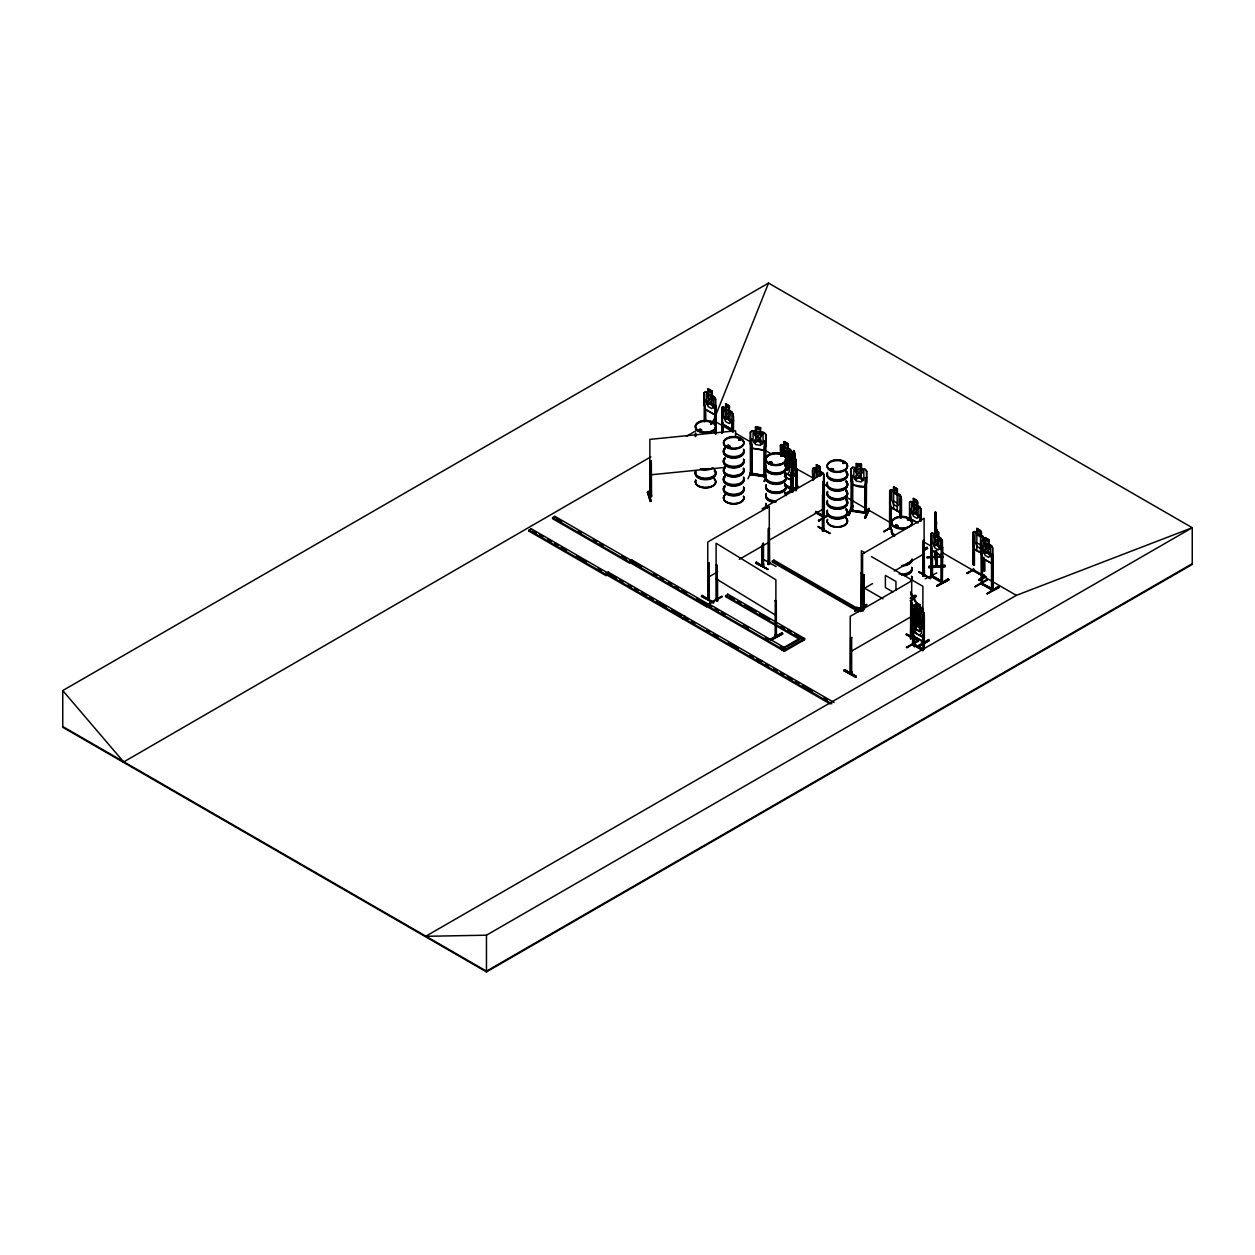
<?xml version="1.0" encoding="UTF-8"?>
<svg xmlns="http://www.w3.org/2000/svg" width="1255" height="1255" viewBox="0 0 1255 1255"><rect width="100%" height="100%" fill="white"/><g stroke="black" fill="none" stroke-linecap="round" stroke-linejoin="round"><path stroke-width="1.5" d="M934.928 557.361L936.685 566.523M934.787 557.471L935.602 556.122M937.156 565.566L937.344 566.554L937.25 553.408M935.602 515.068L935.822 516.746M935.602 523.021L934.928 521.845L935.65 522.66M927.069 557.565L943.289 556.483M795.811 477.418L796.25 473.982C796.705 483.536 790.948 467.629 792.313 465.119M862.436 608.455L861.259 607.828M890.093 528.339L889.999 527.069L890.893 528.026M891.16 529.03L890.595 527.931M922.896 642.121L921.719 641.462L921.719 642.748M972.986 569.127L972.986 570.57L974.162 571.088L974.162 570.162L980.171 573.598M974.429 570.79L973.566 570.225M790.979 488.132L790.54 489.356L791.089 477.92M824.331 517.154L824.331 481.779L822.904 481.402L822.809 531.336L823.97 529.422M912.62 643.439L914.22 643.784L912.683 643.501M922.88 639.391L922.88 650.749L922.943 649.415M941.203 581.081L942.223 581.724M982.681 582.963L981.253 582.587L982.414 583.261M991.497 588.642C994.556 590.085 990.634 589.709 992.297 590.399M991.905 554.051L992.94 554.663L993.066 590.242L991.874 588.187L992.14 589.568M935.116 557.016L934.928 556.075M936.45 564.499L936.371 565.785L937.265 565.738M937.312 566.397L936.026 560.091M716.103 599.121L717.248 599.764M716.401 600.078L717.546 600.769L716.009 600.439L716.605 598.855L717.656 600.831L716.119 600.376L716.119 543.274L775.888 579.779L775.888 636.865L775.166 634.669M776.312 635.312L776.014 636.944L774.868 636.254L775.276 634.732M792.878 463.22L794.854 470.986L795.199 459.471M700.651 429.79L699.223 429.665M699.317 429.994L700.714 430.371M701.263 429.822L700.651 430.763M711.114 423.751L711.914 423.562M711.287 423.296L711.648 423.437M711.663 423.814L710.722 423.547L711.663 423.468M728.308 446.984L727.367 445.823L728.873 445.698M727.618 445.572C725.17 446.513 729.751 448.302 729.422 445.964M738.991 439.925L740.042 439.14M739.572 439.595L740.262 440.019M740.544 439.972L740.183 439.344M769.676 462.232L770.131 463.315M771.292 461.981L771.558 462.97L770.052 463.22M781.128 456.381L781.677 455.565M781.551 455.753L782.289 456.067M781.175 456.098L782.226 455.753M781.206 456.224L783.795 456.224M782.853 456.381L782.555 455.769M832.426 470.092L832.881 469.009L831.39 468.899M832.896 469.762L832.787 468.868L832.63 470.013M842.874 463.472L843.815 462.53L842.889 462.389M843.313 462.405L844.097 463.283M895.254 526.096L896.07 525.186M895.866 525.767L896.101 525.265M897.294 526.41L896.101 525.72M897.466 525.814L896.07 526.425M897.419 526.269C896.29 524.041 899.098 527.022 896.603 526.802M907.428 519.005C907.475 519.397 907.506 520.48 907.741 519.068M701.404 596.329L702.047 595.247L713.656 602.604L701.404 596.329L713.028 602.902M713.483 602.604L701.89 595.984L713.577 602.463M767.778 569.441L756.263 562.146L767.935 569.441L755.698 563.119L767.856 569.315M856.773 607.734L861.777 610.495M856.067 676.225L844.427 669.652L856.098 676.21L855.455 677.323L843.862 670.625L856.02 676.806M855.941 676.947L844.411 669.699M934.787 514.974C936.701 523.664 935.399 503.255 935.069 516.495M727.398 414.448C726.912 411.42 734.536 410.746 728.355 416.252L730.677 422.841L727.586 416.738C726.237 422.841 721.531 417.821 726.786 415.311L724.417 408.957L727.414 414.495M914.989 509.263C915.523 505.828 921.86 506.33 916.134 511.005L918.644 517.64L915.381 511.507C913.813 517.468 909.483 512.683 914.581 510.079L912.212 503.726L915.319 509.514M936.371 540.842C936.905 537.407 943.242 537.924 937.516 542.599L940.026 549.219L936.763 543.086C935.195 549.047 930.865 544.262 935.948 541.658L933.595 535.305L936.701 541.109M918.048 613.57C918.801 609.867 924.778 610.918 919.193 615.311L921.013 619.923M785.803 452.898L786.054 452.255M714.205 414.307L715.46 410.809L715.46 399.168L714.252 396.862L705.498 391.952M704.353 392.768L705.624 391.874L704.228 392.642L704.228 404.361L705.404 409.381L714.283 414.511L715.711 410.84M791.607 463.566L790.43 467.252L784.516 463.832L790.352 467.064M824.064 486.705C820.409 494.611 825.241 490.203 824.064 474.97L822.731 472.664L813.852 467.817M901.059 508.683L899.788 512.495L890.877 507.318C888.979 494.69 888.854 509.154 893.607 508.902L893.607 486.767L897.403 488.948L897.403 493.309M890.203 528.418L889.952 490.642L891.097 489.827L899.851 494.737L901.184 497.043L901.184 508.777L899.757 512.448M940.858 555.589L942.128 552.09L942.128 540.434L940.858 538.254M942.254 552.027L940.952 555.792L932.073 550.663L931.022 545.564L932.073 550.663M923.79 624.817L922.629 628.504L916.73 624.959M981.19 553.11L982.351 558.13L991.246 563.26L992.548 559.495M991.246 563.26L992.674 559.589L992.674 547.855L991.324 545.533L992.548 547.917L992.658 590.477L981.253 583.889L981.19 541.391L982.524 540.45L985.222 542.16L985.097 537.564L985.097 541.94M790.211 475.645L791.481 472.147M790.305 475.849L784.344 472.335L790.305 475.849L791.607 472.068M790.085 479.661L791.481 476.084M923.664 633.399L922.394 636.897L913.718 631.861L912.573 626.982M923.79 633.32L922.488 637.101L913.499 632.018L912.322 627.014M922.268 640.897C924.464 635.72 924.731 628.19 922.331 623.453M923.915 621.68L922.566 619.374L913.546 614.417L912.322 615.295L912.322 631.061L913.373 636.034L922.362 641.101L923.806 637.43M917.985 613.522L915.256 608.016L917.044 612.911M710.236 422.543L713.624 420.582L768.531 283.081L1192.25 527.712L1192.25 564.436L486.469 971.919L62.75 727.288L62.75 690.564L768.531 283.081M765.895 446.074L764.075 450.247L751.933 448.364L750.38 443.674L751.98 448.27M866.483 482.579L864.711 486.626L852.694 484.916L851.141 480.226L852.82 484.791C869.182 491.144 866.562 483.991 866.609 470.986L866.264 513.562L864.899 513.248L865.197 477.433M758.083 436.85C757.722 433.304 767.652 431.281 759.212 438.34C766.193 445.917 760.201 445.792 758.177 439.109C756.185 445.321 749.863 443.235 757.079 437.979C750.161 430.669 756.232 430.81 758.083 437.148M721.468 596.533L709.687 603.075L722.096 596.941M722.017 596.203L710.314 603.451M925.186 578.837L936.81 572.908M917.829 640.772L906.298 647.47L918.472 641.18M918.409 640.427L906.941 647.847M987.026 579.606L974.978 586.603M975.48 586.791L986.995 580.187M883.959 531.649L890.532 527.759M883.991 531.1L891.317 527.743M854.686 610.903L866.625 604.424M855.251 610.573L866.781 604.596C866.75 606.212 859.314 608.204 861.62 606.604M750.506 432.144L752.027 430.653L755.557 431.187L755.557 426.825L760.718 427.626L760.499 432.206L763.087 434.073L763.087 442.231L760.499 445.321L755.683 444.568L753.094 440.678L753.094 432.52L755.683 431.469L755.557 426.825M750.443 438.717L751.855 438.936M760.671 432.097L764.075 432.504L765.895 434.34L765.754 477.01L764.154 476.743L764.295 441.195L765.864 441.101L764.295 441.195M765.848 434.434L764.028 432.614L751.98 430.747M750.349 474.17L750.474 472.853L764.138 475.77L764.656 475.033M747.98 478.72L752.09 469.684M750.27 472.915L750.647 474.17M764.138 476.696C762.867 474.39 766.899 474.594 766.036 476.649L750.443 474.233M765.723 475.645L752.027 473.559M766.052 478.343L764.719 481.481L763.84 481.355L765.989 476.069M851.267 480.336L851.314 468.586L852.788 467.205L864.821 469.072L866.609 470.986M856.271 463.472L856.443 468.021L853.855 469.072L853.855 477.229L856.443 481.136L861.259 481.873L863.848 478.783L863.848 470.625L861.259 468.758L861.307 464.303L856.443 463.644L861.479 464.177L861.479 468.554M851.204 475.269L852.616 475.488M864.821 469.072L866.436 471.017M847.972 515.334C858.42 496.556 847.235 511.271 848.851 515.476L853.071 505.639L848.741 515.272M852.976 505.639L848.851 515.476M866.625 477.653L865.056 477.747M851.094 509.42C855.439 509.326 847.502 510.848 852.631 511.35L852.616 481.104M852.788 509.734L852.27 511.397L852.474 475.802M866.781 511.899C866.311 515.852 867.331 509.295 864.899 512.322L852.631 510.424L866.64 512.228M868.993 510.456L865.479 518.048L864.601 517.907L868.162 509.593M864.601 517.907L868.931 508.15M869.04 508.746L864.711 517.735M868.931 510.361L865.464 517.97M648.16 491.913L651.078 501.122M648.192 491.364L651.188 501.294L650.294 501.388L647.407 492.086L650.294 501.357M984.908 576.688L972.986 570.429L984.469 576.971L983.183 575.308M930.818 576.406C932.136 573.409 931.806 575.935 931.963 577.096L931.351 540.67L931.351 576.186L942.803 582.728L941.485 580.736M942.066 581.598L942.223 583.01L942.646 547.18L941.219 546.819L941.062 582.32L941.093 580.971L942.803 581.426M912.51 644.631L922.754 650.545M916.354 607.263L913.907 605.694L912.573 606.636L912.636 644.835C913.53 638.356 915.303 658.389 914.064 635.72M981.143 582.649L981.834 583.685C984.689 585.207 979.214 583.999 981.253 582.728M982.806 584.328L982.681 582.822M716.009 599.137L716.887 600.988M709.326 597.741C706.596 597.788 709.969 596.643 709.138 598.839M769.833 563.809C766.334 566.617 771.292 559.087 768.531 564.499M864.146 609.303L862.891 609.914M851.361 671.488L851.753 673.135L850.498 673.762L850.608 638.168L851.643 637.571L850.608 638.168M924.464 575.731L924.119 539.885L923.084 540.481L922.958 576.076C924.762 577.582 924.402 572.688 923.727 574.931M651.549 496.682L651.314 460.805L649.855 460.962L650.153 496.886L649.698 495.207L651.58 495.709M910.173 598.462C912.526 594.509 919.382 593.944 914.252 598.557L917.013 603.467L912.73 606.181L911.867 605.287M913.169 605.679L910.408 600.784L916.354 596.015M785.787 461.322C787.183 455.534 791.732 460.428 786.603 462.797L789.144 469.417L785.85 463.299M699.082 429.947C697.921 432.175 704.698 428.943 698.894 429.681M727.476 445.682L728.684 445.447M729.375 446.419L728.559 446.968M770.617 462.264L771.103 463.315M781.567 456.177L782.414 455.612M787.779 452.992C791.952 450.372 786.634 447.815 786.179 452.569L783.073 446.78L785.442 453.133M831.688 469.699L831.092 468.868M831.453 469.119L831.249 470.013M895.866 526.755L895.521 525.531A1.584 0.91 0 0 1 897.937 526.237A1.584 0.91 0 0 1 895.568 527.037A1.584 0.91 0 0 1 895.568 525.453M792.187 453.588L792.752 452.788L792.282 492.227M982.304 545.941L980.422 548.341L976.876 546.302L974.994 541.705L974.994 533.548L976.876 533.187L977.002 528.747M787.528 473.998L789.442 471.582L789.442 463.424L787.528 460.883L787.654 452.506M919.727 635.234L921.641 632.818L921.641 624.661L919.727 622.135M914.017 596.235L913.232 597.098L910.597 591.952M844.333 670.327L856.098 676.947M649.698 496.494L651.486 496.305M707.82 599.011L707.82 597.709M761.911 565.927L763.636 565.566L762.413 566.272L762.444 543.98M762.036 545.643L761.926 566.021L763.495 565.629L763.479 543.368M768.311 562.805L769.676 562.538L768.75 563.197M769.393 562.24L769.629 563.934L769.284 528.073L768.248 528.684L768.123 564.279M822.527 529.751L822.809 531.336M822.527 495.521L823.97 495.145L822.527 495.521L822.386 531.022L823.672 530.363L830.324 533.422L818.072 526.441L823.17 529.971M820.033 467.017L820.033 471.394L824.064 474.97L823.97 530.802L824.08 529.296M922.958 574.774L922.958 576.076M924.464 574.429L923.084 574.57M924.245 574.037L923.147 575.904M850.263 672.053L850.09 673.527L851.361 672.774M851.58 671.896L850.498 672.46M850.074 673.433L851.8 673.072M910.55 637.226L912.275 636.865L910.691 637.211M910.55 638.528L911.758 637.854M912.071 638.277L912.244 636.803M752.027 430.653L750.333 432.049L750.412 474.672L751.745 474.845M852.788 467.205L851.094 468.617L851.047 511.099L866.483 513.483M823.97 530.802L822.527 531.038M699.208 429.79L700.839 429.869M711.412 423.814L712.322 423.421M727.476 446.137L729.281 446.419M729.265 446.294L728.794 445.478M739.995 439.517L739.054 440.207M739.995 440.019L738.913 439.815L739.697 439.046M770.35 461.84L769.142 462.671L770.35 463.377M769.817 462.028A1.584 0.91 0 0 0 769.817 463.597A1.584 0.91 0 0 0 772.186 462.813A1.584 0.91 0 0 0 769.817 462.028L769.535 462.546M771.59 462.828L770.319 463.001M833.21 469.025L830.528 469.229L832.975 470.045M831.249 468.758L831.092 469.888M897.309 526.127L896.352 526.363M908.369 520.041L908.212 519.099M721.782 433.242L721.735 407.577L723.053 406.636L725.767 408.346L725.767 403.969M721.86 407.702L723.053 406.636M780.5 445.509L781.771 444.631M909.64 502.471L910.91 501.576L919.491 506.675M938.599 532.277L938.348 536.795L940.23 539.352L940.23 547.509L938.348 549.91L934.802 547.87L932.92 543.274L932.92 535.132L934.802 534.755L934.802 530.096L938.599 532.277L938.599 536.654L942.38 540.387L942.38 583.01L930.943 576.453L930.896 533.924L932.23 532.983L934.802 534.473M931.147 533.971L932.292 533.155M972.986 564.813L972.97 532.34L974.304 531.414L977.002 533.108M973.221 532.402L974.366 531.587M981.316 541.517L982.571 540.623M780.265 454.169L781.536 453.275M912.448 615.421L913.718 614.526M912.322 619.217L913.546 618.354L922.394 623.5M912.322 619.421L913.593 618.527M865.04 512.934L865.197 484.916M936.465 564.421L937.265 564.436M783.967 450.278L787.905 452.365L783.967 450.278L784.077 454.561M780.265 453.965L781.473 453.102L790.336 458.248L791.732 460.428L787.905 456.726M783.967 454.2L787.654 456.443M787.654 460.805L790.258 462.138C793.944 468.209 787.905 457.761 785.159 459.534M916.276 611.452L920.103 613.617L916.276 611.452L916.15 620.111L914.236 620.488L914.236 628.645L916.15 633.226M916.15 619.829L916.15 615.452M919.852 617.68L916.024 615.53M913.593 614.589L916.276 616.111L914.487 616.409L914.487 624.566L916.401 629.147L919.978 631.155L921.876 628.739L921.876 620.582L920.103 617.978M923.806 625.68L922.268 623.578M922.362 641.101L913.467 635.94L912.448 630.983M708.793 562.993L707.757 563.605L709.201 563.228L708.793 598.51L707.757 599.121L707.757 542.019L769.284 506.502L769.284 563.605L768.248 564.201L769.393 563.526M769.692 563.872L768.656 564.436L768.656 528.92L769.676 528.308M755.683 563.197L756.326 562.083M764.436 559.934L776.045 566.585M763.605 564.577L761.911 564.64L763.605 564.217L762.444 566.178L763.479 565.581M890.124 492.917L890.893 529.328L889.575 528.637L889.67 490.595L891.034 489.638L893.733 491.348M900.431 498.784L901.482 499.396L900.039 499.019L900.039 517.719M890.611 527.257L884.069 531.822M860.852 606.777L860.977 608.283L861.369 572.39L862.42 572.986L862.154 608.801L861.369 606.604M863.644 574.79L862.609 575.402L864.036 575.025L863.754 609.318M923.492 576.233L923.492 540.717L924.527 540.105M973.394 534.677L974.037 565.409M861.212 610.997L856.239 608.126L856.82 607.106L863.518 610.824M930.347 578.571L919.256 571.7M854.686 610.934L861.62 607.906L861.558 606.636M923.084 575.998L924.119 575.402L924.119 518.299L862.609 553.816L862.483 610.981M910.565 638.622L910.691 603.028L911.726 602.416L912.228 638.23L910.565 638.622L911.099 603.263L912.134 602.651M973.88 569.017L966.695 573.221L973.88 569.77M973.802 569.535L967.338 573.598M921.452 611.342C920.401 605.334 924.104 607.451 922.488 611.938M979.59 580.547L986.085 576.625L978.947 580.202L983.889 576.61M983.936 576.704L978.978 579.481M978.947 580.202L985.567 576.233L979.026 580.077M843.846 670.703L844.49 669.59M906.236 634.669L918.487 640.928L906.832 634.246M850.2 672.115L851.769 671.723M921.845 642.827L922.613 643.721L922.488 642.356M928.622 639.626L917.091 646.215L917.734 647.329L929.171 640.536L917.734 647.298M917.185 646.89L928.622 640.113M711.93 391.011L711.679 395.513L713.562 398.07L713.562 406.228L711.679 408.628L708.149 406.589L706.251 402.008L706.251 393.85L708.149 393.474L708.149 388.815L711.93 391.011L711.805 395.451L714.33 396.909M705.561 391.701L708.275 393.411L708.275 389.034M704.228 392.642L704.29 420.174M704.698 399.388L705.326 420.786M714.252 396.862L715.585 399.168M704.228 404.361L705.53 409.303L714.283 414.511M714.55 424.237L714.942 405.302L715.993 405.914L715.993 433.948M715.993 405.914L714.55 405.538M729.422 405.945L729.171 410.448L731.069 413.005L731.069 421.162L729.171 423.562L725.641 421.523L723.743 416.942L723.743 408.785L725.641 408.408L725.641 403.749L729.422 405.945L729.296 410.385L731.822 411.844C735.179 416.676 733.03 424.017 731.791 429.445L722.896 424.316L721.735 419.296L721.86 407.499M123.241 762.209L650.859 456.82M686.485 436.254L696.65 430.387M605.945 575.59L529.061 531.194L529.061 530.081L531.304 528.794L608.189 573.19L608.189 572.076L605.945 573.378L605.945 575.59L608.189 574.288M721.735 419.296L723.021 424.237L731.916 429.367L733.077 425.853M529.061 531.194L531.304 528.794M552.624 517.609L554.867 516.307L631.767 560.703L629.524 562.005L552.624 517.609L552.624 518.723L629.524 563.119L629.524 561.189L631.767 559.903L708.651 604.298L708.651 605.412L706.408 606.698L629.524 562.303L631.767 561.016L641.791 566.805M733.485 430.183L733.485 420.849L732.042 420.472L732.042 431.689M784.297 445.933L784.297 441.572L788.077 443.752L787.952 448.192L789.709 450.812L789.709 458.969L787.826 461.385L785.473 460.02M780.845 447.69L781.489 454.137M788.077 443.752L784.171 441.635M787.826 443.894L788.077 448.129M787.952 448.192L790.525 449.541M791.732 451.925L790.399 449.604M816.503 469.056L816.503 464.695L820.284 466.876L820.158 471.315L821.915 473.935M812.707 468.444L812.707 480.273C813.711 477.088 809.742 463.268 816.628 469.276M820.284 466.876L816.362 464.758M797.898 485.952L786.289 493.246L797.976 486.595M762.036 508.855L823.562 473.339L823.562 495.772M768.688 540.529L823.562 508.855M707.757 577.535L717.735 571.778M739.352 559.291L769.284 542.019M824.064 516.307L824.064 517.593M827.374 516.401L818.495 520.809L828.457 514.472M818.495 520.809L828.457 514.958M893.607 491.27L893.607 486.767M858.357 611.734L772.39 562.083L772.39 560.985L773.911 560.107L861.573 610.714M897.403 488.948L893.482 486.83M772.39 562.083L773.911 561.205L778.963 564.123M893.576 492.901L897.215 495.129M799.074 639.046L725.516 596.596L727.759 594.18L804.659 638.575L804.659 639.689L784.359 651.345L706.22 606.102L706.22 604.988L708.463 603.686L785.348 648.082L785.348 649.196M629.524 561.189L706.408 605.585L708.651 604.298M901.09 518.315L901.184 497.043M917.217 500.698C906.345 495.239 921.719 500.51 917.217 505.075L920.997 508.793L920.872 521.437M911.02 509.687L909.577 509.31L910.628 509.922L910.628 521.139M919.664 506.487L920.872 508.871M909.514 514.048L910.91 518.911L918.158 523.1M909.64 513.97L910.816 519.005M921.28 519.335L921.28 515.601L919.837 515.24L919.837 520.841M930.896 533.924L931.022 545.69M932.23 532.983L940.983 538.175M923.664 549.141L927.021 547.29L927.602 548.341L924.308 550.255M923.664 549.878L927.037 547.337M923.821 549.878L927.069 547.917M924.245 550.129L927.586 548.262M862.609 589.332L872.57 583.575M894.188 571.088L924.119 553.816M980.673 530.708C969.566 525.029 985.599 530.787 980.61 535.367M972.939 532.371L974.115 549.11L981.551 553.361M976.845 534.661L980.484 536.889M786.587 647.031L799.498 639.579M785.348 648.082L783.104 650.498M784.359 651.345L784.359 650.231L803.749 639.046L803.749 640.16M725.516 595.482L802.416 639.877L804.659 638.575M974.241 531.665L983.12 536.497L986.995 548.576C988.375 542.803 992.878 547.729 987.81 550.067L990.321 556.687L987.042 550.553C985.803 556.545 980.939 551.808 986.242 549.125L984.422 542.991M972.939 544.074L974.272 549.015L981.677 553.282M984.328 538.881L982.994 536.575M985.097 542.223L983.198 542.599L983.198 550.757L985.097 555.337L988.626 557.377L990.524 554.977L990.524 546.819L988.626 544.262L988.877 539.76L985.097 537.564M976.845 550.678L976.876 528.528M981.645 548.137L982.414 584.548M991.277 545.658L988.877 544.121M982.351 558.13L991.372 563.181M948.341 578.822L936.81 586.226L948.984 579.904L948.341 578.822L936.889 585.583M910.408 600.784L914.252 598.557M936.81 586.226L948.921 579.81M992.94 554.663L991.497 554.286L991.56 589.913M912.51 606.243L916.354 604.032M912.573 606.636L912.699 618.401M913.907 605.694L922.66 610.903L924.057 613.099L923.915 649.353M913.028 608.942L913.671 615.389M916.479 603.106L920.26 605.004L920.26 609.365L924.057 613.099M917.656 621.272L920.009 622.621L921.907 620.221L921.907 612.064L920.26 609.365M851.878 650.921L911.726 616.362M922.88 626.308L923.288 614.872L924.323 615.468L924.323 649.117M924.323 615.468L922.88 615.091M974.915 586.665L987.089 579.637M982.288 584.485L982.681 558.083M991.779 588.579L982.414 583.638L992.548 589.113M987.261 593.693L998.651 586.305L987.089 593.693L999.262 587.403M999.262 587.371L987.089 593.693M1016.362 595.372L425.696 936.308L486.469 935.195L1192.25 527.712L1016.362 595.372L941.94 552.404M1192.25 563.668L486.469 971.15L62.75 726.519M717.138 565.472L716.119 564.86L717.138 565.472L717.248 601.067M775.166 635.956L775.276 600.518L776.296 601.129L776.421 636.709L775.276 636.034M776.296 601.129L774.868 600.737M770.319 639.344L782.163 632.881L770.35 639.36L770.947 640.458L782.712 633.869L770.476 640.081M770.319 640.081L782.257 633.571M762.554 564.954L762.099 565.848M763.071 565.346L763.071 543.133M708.557 598.51L709.31 598.792L709.201 563.228M911.193 637.54L910.973 638.842M911.491 637.948L911.726 580.845L850.215 616.362L850.215 673.464M711.318 422.966L710.91 424.049M728.794 446.906L729.783 446.262L728.873 445.415M831.155 468.993L831.453 468.664A1.584 0.91 0 0 1 833.461 469.825A1.584 0.91 0 0 1 830.826 470.233A1.584 0.91 0 0 1 831.532 468.711M843.768 463.472L842.905 463.283M895.803 525.249L894.941 526.316L896.745 526.912M895.584 525.641L896.745 525.28M908.181 520.119L908.087 519.319M896.839 526.755L897.199 525.531M750.443 472.931L751.714 473.088M765.66 476.963L750.412 474.672M851.204 509.499L851.267 510.769L866.593 513.138M708.244 598.055L708.134 599.435L708.165 563.824M708.244 599.341L709.326 597.38M911.554 637.979L911.758 636.567M700.714 430.669L699.6 430.669M727.524 445.619A1.584 0.91 0 0 1 729.892 446.404A1.584 0.91 0 0 1 727.524 447.188A1.584 0.91 0 0 1 727.524 445.619L728.057 445.431M771.166 462.922L770.899 463.001A10.322 5.961 0 0 0 768.703 463.942M832.489 469.715L831.657 469.778M895.803 525.547L896.917 525.547M649.996 495.066L651.486 495.019M651.267 496.713L649.855 496.855L649.855 439.375L735.587 430.826L735.587 436.442M782.304 455.157L784.218 454.781M893.607 491.427L891.725 491.787L891.725 499.945L893.607 504.526L897.152 506.565L899.035 504.165L899.035 496.007L897.152 493.466L899.788 494.847M916.605 603.043L916.605 607.404L914.581 607.844L914.581 616.001L916.479 620.582M941.485 582.038L941.846 580.814M912.903 644.395L913.028 635.124M716.401 598.792L716.699 600.188L716.527 564.64M792.831 492.133L793.568 455.094C792.595 444.301 796.172 455.314 795.074 457.808M796.454 474.076L795.968 459.738L796.407 489.905M796.031 490.956L796.031 468.523L813.413 478.202M796.956 487.96L796.956 469.26L796.031 468.523M792.736 470.39L795.984 477.402M649.965 461.291L651.314 460.805M647.407 492.117L648.302 491.285M649.855 474.892L723.9 467.519M818.229 526.99L829.759 533.563M918.629 572.139L930.865 578.32M906.33 633.948L918.472 640.85M906.345 634.497L917.907 640.536M700.416 430.355L699.6 430.371M728.606 446.576L727.759 446.513M831.688 469.072L832.787 469.323M935.932 515.036L936.528 531.838M936.214 530.598L936.12 519.397M936.199 531.132L935.885 525.406C935.038 538.709 935.477 501.184 935.869 523.413L936.497 521.374M936.701 524.01L934.944 514.236M934.755 526.535L935.634 535.43M926.99 557.251L943.305 556.734L926.99 557.189M935.65 550.694L934.897 558.114M936.497 564.656L935.665 557.346M928.873 566.382L945.093 565.425L928.873 566.413L928.982 567.652L945.188 566.523L928.982 567.621M861.95 608.738L861.04 608.236M784.595 484.916L792.14 488.305M784.987 484.681L792.078 488.336M791.168 489.136L784.987 485.607M791.56 488.634L791.701 490.046L791.732 476.884M791.701 490.046L784.595 485.842M931.351 576.186L931.602 574.884M941.611 582.1L941.611 555.934M981.441 541.438L981.834 583.685M716.527 600.157L717.546 600.769L717.546 578.555M771.166 462.122L769.676 462.97M770.225 463.487C774.351 463.409 768.813 460.632 771.558 462.232M786.179 458.859A10.181 5.867 0 0 1 770.915 463.942A10.181 5.867 0 0 1 770.915 453.761A10.197 5.883 0 0 1 786.195 458.891L786.101 458.938A10.197 5.883 0 0 1 770.899 463.989A10.197 5.883 0 0 1 770.899 453.792A10.181 5.867 0 0 1 786.179 458.859L786.054 458.546M755.683 427.092L760.499 427.845M752.106 448.145L763.997 449.98M852.192 506.236L853.071 506.377M763.103 563.966L763.197 565.283M937.061 564.248L936.622 565.205L935.116 557.377M728.057 446.513L727.351 445.933L727.822 446.906M896.603 525.265L897.623 525.672M765.911 476.539L766.005 476.586A10.322 5.961 0 0 0 777.347 483.865A10.322 5.961 0 0 0 784.94 474.97M991.983 589.568L991.905 563.401M936.622 566.507L936.622 550.474M699.678 430.763L699.051 429.822M781.41 453.353L784.093 454.859L784.077 450.2M784.595 455.581L786.901 456.883L786.901 458.342L784.595 457.04M785.395 456.914L787.779 458.263M785.159 460.993L787.528 462.342L787.528 470.5L785.159 469.15M785.395 465.072L787.779 466.421L787.826 449.729L784.297 447.69L784.297 455.847L787.826 457.887M785.395 468.57L787.779 469.919L789.693 467.503L789.693 459.346L787.779 456.804M790.211 479.583L784.344 476.273C798.337 488.87 788.862 456.742 791.732 451.831M919.852 618.119L923.664 621.743M919.978 619.515L916.401 617.491L916.401 625.649L919.978 627.673M919.727 623.594L916.15 621.57L916.15 629.728L919.727 631.751L919.978 613.679M984.751 576.531L983.951 574.774M918.723 571.904L930.41 578.571M860.977 572.625L862.028 573.221M921.452 607.545L922.488 608.142M929.186 640.615L928.543 639.517M862.609 609.616L863.001 575.621M922.488 643.658L921.327 641.697M856.302 608.032L861.275 610.871M756.247 562.695L767.935 569.441M851.769 672.084L851.063 672.884L851 671.551M983.057 536.607L980.437 535.116L982.304 537.783L982.304 541.046M984.971 537.642L988.752 539.823M982.445 540.701L991.152 545.721M976.876 542.803L980.422 544.843M708.024 388.893L711.805 391.074M920.229 515.005L921.28 515.601M725.516 403.828L729.296 406.008M893.607 501.027L897.152 503.067M722.99 406.887L731.696 411.907L732.951 414.103M934.802 530.394L938.348 532.434M935.446 531.477L937.705 532.795L937.705 534.254L935.446 532.936M891.097 507.145L899.788 512.181M784.422 446.152L781.583 444.521L780.375 445.384L780.5 455.22M910.691 519.068L916.746 522.425M781.645 444.694L790.352 449.729L791.607 451.91M733.485 420.849L732.434 420.237L732.434 431.453M791.732 454.451L790.697 453.855L790.697 465.056M941.611 546.584L942.646 547.18M812.644 475.488L813.679 476.084L813.679 479.834M713.624 420.582L732.23 431.328M735.603 433.273L750.835 442.074M764.358 449.886L771.119 453.792M823.547 484.054L826.935 486.014M847.235 497.717L891.207 523.115M925.029 542.646L931.79 546.553M932.292 550.49L940.983 555.51M981.645 583.653L992.94 590.179M823.531 515.397L824.284 515.899M815.703 511.381L823.17 515.695M816.801 512.479L822.778 515.931M815.703 512.307L823.17 516.621M815.295 512.542L822.778 516.856M864.695 552.733L861.369 550.804L861.369 607.906M871.347 556.561L922.896 586.32L922.896 612.487M920.26 605.004L916.354 602.886L916.479 607.483M892.933 591.936L885.387 587.575L885.387 575.37L895.96 581.473L895.96 590.195M917.656 617.774L920.009 619.139L920.009 610.981L916.479 608.942L916.479 617.099M864.695 588.25L882.987 598.808M782.336 566.083L792.454 571.919M805.945 579.7L816.048 585.536M827.861 592.36L831.218 594.305M834.591 596.25L837.963 598.196M843.031 601.114L846.403 603.059M849.776 605.004L853.133 606.949M772.39 560.985L860.052 611.593M913.028 644.458L921.672 649.447M803.749 639.046L801.114 637.54L781.74 648.725L781.74 649.839M729.437 596.266L734.457 599.153M737.799 601.082L741.14 603.012M744.482 604.941L756.185 611.703M759.526 613.632L769.55 619.421M781.253 626.182L784.595 628.112M787.952 630.041L791.293 631.971M794.635 633.9L799.639 636.787M711.805 606.73L708.463 604.8L708.463 603.686M715.146 608.659L718.488 610.589M721.829 612.518L725.17 614.448M743.556 625.068L748.576 627.971M765.299 637.618L768.64 639.548M780.343 646.309L783.685 648.239M653.494 573.551L656.836 575.48M660.177 577.426L663.519 579.355M668.539 582.242L671.88 584.171M675.221 586.101L678.563 588.03M681.904 589.96L686.924 592.862M696.949 598.651L706.989 604.439M556.53 518.393L561.55 521.28M578.273 530.928L581.614 532.873M593.317 539.619L596.658 541.548M600 543.478L603.341 545.407M621.727 556.028L626.747 558.93M706.22 604.988L784.359 650.231M608.189 572.076L834.089 702.486M609.867 574.147L616.55 578.006M619.892 579.936L623.233 581.865M628.253 584.767L631.594 586.697M634.936 588.626L638.293 590.556M641.634 592.486L646.639 595.388M649.98 597.317L653.337 599.247M656.679 601.176L666.703 606.965M671.723 609.867L681.747 615.656M688.242 619.39L684.885 617.46L684.885 616.362L682.642 618.762M691.583 621.319L694.925 623.249M706.628 630.01L709.969 631.94M713.311 633.869L718.331 636.771M728.355 642.56L738.379 648.349M750.082 655.11L753.424 657.04M756.765 658.969L760.122 660.899M765.55 664.036L768.891 665.966M773.896 668.852L777.253 670.782M780.594 672.711L783.936 674.641M787.277 676.571L792.297 679.473M795.639 681.402L798.98 683.332M802.322 685.261L812.346 691.05M824.049 697.811L827.39 699.741M532.967 530.865L536.309 532.795M539.666 534.724L543.007 536.654M548.011 539.556L551.353 541.485M554.71 543.415L558.051 545.345M561.393 547.274L566.397 550.161M576.437 555.965L586.462 561.754M598.164 568.499L601.506 570.429M605.945 573.378L831.845 703.788M529.061 530.081L830.167 703.93M782.728 633.948L782.1 632.834M716.119 578.79L775.888 615.295M911.695 596.925L912.51 598.227M983.371 576.406L983.7 574.774M889.779 528.763L889.607 527.288M790.76 489.466L790.697 476.273M818.511 520.088L819.139 521.154M62.75 690.564L123.241 761.44M899.725 494.799L901.09 497.153M914.22 645.086L913.671 634.073M935.602 557.424L935.65 558.177M937.156 565.676L937.077 554.428M910.518 594.148L911.02 595.058M914.267 600.251L915.036 601.725M793.803 451.957L794.619 455.204L793.803 453.416M792.58 452.82L795.952 459.848M796.956 469.26L796.58 468.444L796.58 489.011M792.282 460.444L792.658 461.26M817.648 476.257L815.279 469.888L818.385 475.692C818.684 470.845 824.253 473.543 819.986 476.116L820.033 472.853L816.503 470.813L816.503 477.339M795.545 460.836L794.901 453.463M981.441 553.079L982.571 557.957M935.524 511.946L936.089 515.068M935.352 511.962L935.822 515.287M945.188 566.617L945.093 565.346M936.293 521.452L936.293 530.128M864.036 609.24L864.036 575.025M792.344 465.197L792.768 470.311M935.069 524.653L935.367 529.688M945.109 565.974L928.888 567.009M988.877 539.76L988.752 544.199M984.751 559.856L984.751 571.072M984.359 558.208L984.359 571.292M984.202 538.866L984.202 542.756M983.7 557.377L983.7 570.46M983.308 557.612L983.308 570.696M983.308 575.01L983.308 576.453M982.1 583.151L982.053 584.485M980.547 530.787L980.437 552.749M974.429 548.357L974.429 565.189M973.394 549.627L973.394 564.593M943.305 556.734L927.084 557.769M935.916 515.068L935.916 519.445M935.806 556.765L935.116 558.302L935.085 550.725M935.493 521.813L935.493 534.897M935.085 535.775L934.944 514.817L934.787 526.614M932.402 550.616L932.528 576.861M923.79 613.162L923.68 637.493M921.845 607.31L921.845 611.107M920.746 508.855L920.746 520.511M920.135 605.083L920.009 609.522M917.091 500.776L916.966 505.216L918.848 507.757L918.848 515.915L916.966 518.331L913.436 516.291L911.538 511.695L911.538 503.537L913.436 503.177L913.436 498.517M913.797 644.066L913.797 645.368M913.562 498.737L913.562 503.098L910.848 501.388L909.514 502.329L909.577 520.527M909.985 509.075L909.985 518.425M901.482 499.396L901.482 516.213M900.431 511.883L900.431 517.484M897.152 489.089L897.168 510.973M891.16 508.463L891.16 521.547M856.49 463.55L856.49 467.927M851.643 637.571L851.659 673.119L850.717 673.747L850.796 672.351M816.503 464.695L816.503 469.354L814.605 469.715L814.605 477.873M802.416 639.877L802.416 640.991M793.74 450.702L793.74 455.079M793.207 472.398L793.207 491.082M791.481 460.491L791.481 476.241M784.297 441.572L784.297 446.231L782.398 446.592L782.398 454.749M780.641 445.447L780.845 453.306M773.911 560.107L773.911 561.205M765.676 434.465L765.676 446.121M765.534 475.661L765.519 477.01M764.452 446.498L764.42 476.837M761.785 661.856L761.785 660.758L759.542 663.158M760.53 661.134L760.53 660.02L758.287 662.436M751.855 444.537L751.886 474.798M751.714 439.25L751.714 474.767M751.525 473.496L751.51 474.845M750.553 432.034L750.553 443.674M733.077 414.025L733.077 432.285M727.759 594.18L727.759 595.294M723.225 424.268L723.225 431.751M722.833 431.971L722.19 414.323L722.19 433.022M715.585 399.09L715.585 434.183A10.322 5.961 0 0 0 714.487 432.614M706.408 605.585L706.408 606.698M705.734 409.334L705.734 420.55M704.698 408.738L704.698 421.821M685.089 617.586L685.089 616.472L682.846 618.872M631.767 559.903L631.767 561.016M554.867 516.307L554.867 517.421M486.469 935.195L486.469 971.919M906.832 528.214A10.15 5.867 0 0 1 891.756 524.151A10.15 5.867 0 0 1 903.506 517.358A10.15 5.867 0 0 1 910.55 526.065M894.454 535.791A10.322 5.961 0 0 1 891.787 530.049M894.454 535.289A10.322 5.961 0 0 1 891.787 529.547M894.548 536.309A10.181 5.867 0 0 1 891.568 532.151M894.548 534.661A10.181 5.867 0 0 1 891.568 530.52M911.899 560.091A10.15 5.867 0 0 1 901.749 565.942M911.93 568.248A10.181 5.867 0 0 1 899.113 573.912M912.071 559.008A10.322 5.961 0 0 1 904.416 564.766M911.71 567.778A10.322 5.961 0 0 1 901.749 575.276M911.71 567.276A10.322 5.961 0 0 1 901.749 574.774M912.071 559.526A10.322 5.961 0 0 1 901.749 565.472M911.554 559.965A10.15 5.867 0 0 1 906.832 563.526M911.93 569.88A10.181 5.867 0 0 1 904.384 575.559M911.601 576.233A10.197 5.883 0 0 1 910.581 580.704M910.55 581.018A10.15 5.867 0 0 0 911.554 576.563A10.197 5.883 0 0 1 910.581 581.034M846.09 490.03A10.118 5.836 0 0 1 838.654 498.737A10.118 5.836 0 0 1 827.563 491.442M846.121 472.57A10.15 5.867 0 0 1 838.654 481.308A10.15 5.867 0 0 1 827.516 473.982M846.121 470.923A10.15 5.867 0 0 1 838.654 479.677A10.15 5.867 0 0 1 827.516 472.351M846.121 482.375A10.15 5.867 0 0 1 838.654 491.113A10.15 5.867 0 0 1 827.516 483.787M846.262 481.763A10.322 5.961 0 0 1 838.669 490.642A10.322 5.961 0 0 1 827.359 483.191M846.262 481.245A10.322 5.961 0 0 1 838.669 490.14A10.322 5.961 0 0 1 827.359 482.689M846.137 480.728A10.181 5.867 0 0 1 838.654 489.481A10.181 5.867 0 0 1 827.5 482.14M846.262 471.958A10.322 5.961 0 0 1 838.669 480.838A10.322 5.961 0 0 1 827.359 473.386M846.262 471.456A10.322 5.961 0 0 1 838.669 480.336A10.322 5.961 0 0 1 827.359 472.884M846.137 490.58A10.181 5.867 0 0 1 838.654 499.333A10.181 5.867 0 0 1 827.5 491.991M846.152 490.234A10.197 5.883 0 0 1 838.654 499.004A10.197 5.883 0 0 1 827.484 491.646M846.121 491.474A10.15 5.867 0 0 1 838.654 500.227A10.15 5.867 0 0 1 827.516 492.901M846.121 517.954A10.15 5.867 0 0 1 838.654 526.708A10.15 5.867 0 0 1 827.516 519.366M846.152 490.956A10.197 5.883 0 0 1 838.654 499.725A10.197 5.883 0 0 1 827.484 492.368M846.121 500.51A10.15 5.867 0 0 1 838.654 509.248A10.15 5.867 0 0 1 827.516 501.922M846.121 498.863A10.15 5.867 0 0 1 838.654 507.6A10.15 5.867 0 0 1 827.516 500.274M846.121 510.299A10.15 5.867 0 0 1 838.654 519.052A10.15 5.867 0 0 1 827.516 511.726M846.262 509.687A10.322 5.961 0 0 1 838.669 518.566A10.322 5.961 0 0 1 827.359 511.13M846.262 509.185A10.322 5.961 0 0 1 838.669 518.064A10.322 5.961 0 0 1 827.359 510.628M846.121 508.667A10.15 5.867 0 0 1 838.654 517.405A10.15 5.867 0 0 1 827.516 510.079M846.262 499.882A10.322 5.961 0 0 1 838.669 508.777A10.322 5.961 0 0 1 827.359 501.325M846.262 499.38A10.322 5.961 0 0 1 838.669 508.275A10.322 5.961 0 0 1 827.359 500.823M846.105 518.519A10.134 5.851 0 0 1 838.654 527.241A10.134 5.851 0 0 1 827.547 519.931M846.152 518.174A10.197 5.883 0 0 1 838.654 526.959A10.197 5.883 0 0 1 827.484 519.601M784.783 483.269A10.134 5.851 0 0 1 777.331 491.991A10.134 5.851 0 0 1 766.209 484.681M784.94 465.181A10.322 5.961 0 0 1 777.347 474.061A10.322 5.961 0 0 1 766.036 466.609M784.94 464.679A10.322 5.961 0 0 1 777.347 473.559A10.322 5.961 0 0 1 766.036 466.107M768.703 463.44A10.322 5.961 0 0 1 770.837 462.499M784.814 464.146A10.181 5.867 0 0 1 777.331 472.9A10.181 5.867 0 0 1 766.178 465.558M768.813 462.922A10.181 5.867 0 0 1 770.915 461.997M784.814 465.793A10.181 5.867 0 0 1 777.331 474.547A10.181 5.867 0 0 1 766.178 467.205M784.814 475.582A10.181 5.867 0 0 1 777.331 484.352A10.181 5.867 0 0 1 766.178 477.01M784.94 474.468A10.322 5.961 0 0 1 777.347 483.363A10.322 5.961 0 0 1 766.036 475.912M784.814 473.951A10.181 5.867 0 0 1 777.331 482.704A10.181 5.867 0 0 1 766.178 475.363M784.83 483.787A10.197 5.883 0 0 1 777.331 492.572A10.197 5.883 0 0 1 766.162 485.293M766.162 485.214A10.197 5.883 0 0 0 777.331 492.572A10.197 5.883 0 0 0 784.83 483.881M786.148 487.63A10.15 5.867 0 0 1 774.68 493.45A10.15 5.867 0 0 1 766.193 486.109M784.799 484.697A10.15 5.867 0 0 1 785.803 486.109M786.195 487.144A10.197 5.883 0 0 1 774.664 492.98A10.197 5.883 0 0 1 766.162 485.622M784.83 484.21A10.197 5.883 0 0 1 785.85 485.622M773.378 502.314A10.15 5.867 0 0 1 766.193 495.145M784.799 493.733A10.15 5.867 0 0 1 785.803 495.145M775.998 500.87A10.15 5.867 0 0 1 766.193 493.497M784.799 492.086A10.15 5.867 0 0 1 786.148 495.019M766.178 507.977A10.181 5.867 0 0 1 766.178 504.934M766.036 507.428A10.322 5.961 0 0 1 766.036 504.353M767.072 508.369A10.322 5.961 0 0 1 766.036 503.835M767.213 507.742A10.15 5.867 0 0 1 766.193 503.302M775.998 502.047A10.322 5.961 0 0 1 766.036 494.548M784.94 493.105A10.322 5.961 0 0 1 785.959 494.548M775.998 501.545A10.322 5.961 0 0 1 766.036 494.046M784.94 492.603A10.322 5.961 0 0 1 786.32 495.584M743.666 460.005A10.322 5.961 0 0 1 732.355 467.456A10.322 5.961 0 0 1 724.763 458.561M743.509 460.601A10.15 5.867 0 0 1 732.371 467.927A10.15 5.867 0 0 1 724.904 459.189M743.478 468.256A10.118 5.836 0 0 1 732.387 475.551A10.118 5.836 0 0 1 724.951 466.844M743.556 468.46A10.197 5.883 0 0 1 732.371 475.818A10.197 5.883 0 0 1 724.872 467.048M743.509 468.852A10.15 5.867 0 0 1 732.371 476.194A10.15 5.867 0 0 1 724.904 467.44M743.666 450.2A10.322 5.961 0 0 1 732.355 457.651A10.322 5.961 0 0 1 724.763 448.772M743.509 458.954A10.15 5.867 0 0 1 732.371 466.28A10.15 5.867 0 0 1 724.904 457.542M743.509 450.796A10.15 5.867 0 0 1 735.022 458.122A10.15 5.867 0 0 1 723.555 452.318M723.9 450.796A10.15 5.867 0 0 1 724.904 449.384M743.666 459.503A10.322 5.961 0 0 1 732.355 466.954A10.322 5.961 0 0 1 724.763 458.059M743.666 449.698A10.322 5.961 0 0 1 732.355 457.149A10.322 5.961 0 0 1 724.763 448.27M743.525 449.149A10.181 5.867 0 0 1 732.371 456.491A10.181 5.867 0 0 1 724.888 447.737M743.666 487.944A10.322 5.961 0 0 1 732.355 495.38A10.322 5.961 0 0 1 724.763 486.501M743.509 488.524A10.15 5.867 0 0 1 735.022 495.866A10.15 5.867 0 0 1 723.555 490.046M723.9 488.524A10.15 5.867 0 0 1 724.904 487.113M743.509 496.18A10.15 5.867 0 0 1 732.371 503.506A10.15 5.867 0 0 1 724.904 494.768M743.493 469.699A10.134 5.851 0 0 1 735.022 477.01A10.134 5.851 0 0 1 723.57 471.205M723.915 469.699A10.134 5.851 0 0 1 724.935 468.288M743.556 496.4A10.197 5.883 0 0 1 732.371 503.757A10.197 5.883 0 0 1 724.872 494.972M743.525 496.713A10.181 5.867 0 0 1 732.371 504.055A10.181 5.867 0 0 1 724.888 495.286M743.556 469.213A10.197 5.883 0 0 1 732.371 476.571A10.197 5.883 0 0 1 724.872 467.801M743.666 478.139A10.322 5.961 0 0 1 732.355 485.591A10.322 5.961 0 0 1 724.763 476.696M743.509 486.893A10.15 5.867 0 0 1 732.371 494.219A10.15 5.867 0 0 1 724.904 485.481M743.509 478.735A10.15 5.867 0 0 1 732.371 486.061A10.15 5.867 0 0 1 724.904 477.324M743.666 487.426A10.322 5.961 0 0 1 732.355 494.878A10.322 5.961 0 0 1 724.763 485.999M743.666 477.637A10.322 5.961 0 0 1 732.355 485.073A10.322 5.961 0 0 1 724.763 476.194M743.525 477.088A10.181 5.867 0 0 1 732.371 484.43A10.181 5.867 0 0 1 724.888 475.661M695.584 436.63A10.322 5.961 0 0 1 695.584 433.555M698.251 430.889A10.322 5.961 0 0 1 700.384 429.932M714.487 432.112A10.322 5.961 0 0 1 715.507 433.555M695.725 436.05A10.181 5.867 0 0 1 695.725 433.006M698.36 430.371A10.181 5.867 0 0 1 700.463 429.43M714.362 431.579A10.181 5.867 0 0 1 715.381 433.006M695.38 436.16A10.181 5.867 0 0 1 695.725 434.654M695.239 435.595A10.322 5.961 0 0 1 695.584 434.057M714.346 478.626A10.15 5.867 0 0 1 706.879 487.364A10.15 5.867 0 0 1 695.741 480.038M714.346 470.97A10.15 5.867 0 0 1 706.879 479.708A10.15 5.867 0 0 1 695.741 472.382M714.487 470.358A10.322 5.961 0 0 1 706.894 479.237A10.322 5.961 0 0 1 695.584 471.786M714.487 469.841A10.322 5.961 0 0 1 706.894 478.735A10.322 5.961 0 0 1 695.584 471.284M714.362 469.323A10.181 5.867 0 0 1 706.879 478.077A10.181 5.867 0 0 1 695.725 470.735M714.346 479.19A10.15 5.867 0 0 1 706.879 487.944A10.15 5.867 0 0 1 695.741 480.618M712.746 468.256A10.181 5.867 0 0 1 700.463 469.182M708.212 468.774A10.322 5.961 0 0 1 702.878 468.774M712.84 467.739A10.322 5.961 0 0 1 700.384 468.695M714.377 478.83A10.197 5.883 0 0 1 706.879 487.599A10.197 5.883 0 0 1 695.709 480.241M713.389 407.797L710.095 401.804C708.746 407.906 704.039 402.886 709.295 400.376L706.926 394.023L710.032 399.827C711.412 394.039 715.93 398.98 710.848 401.318L713.389 407.797M921.358 630.512L920.135 629.963L918.033 624.551C916.448 630.528 912.071 625.759 917.217 623.123L914.817 616.785L917.97 622.558C919.366 616.785 923.931 621.68 918.801 624.049L921.358 630.512M863.44 480.445L861.777 480.32L858.938 475.661C856.945 481.889 850.623 479.786 857.824 474.531C850.906 467.221 856.992 467.362 858.844 473.7C860.836 467.801 866.954 469.856 859.973 474.892L863.44 480.445M983.7 540.56L984.751 541.156L983.7 540.56M932.528 575.935L941.485 581.112L932.528 575.935M914.189 644.207L923.162 649.384L914.189 644.207M937.077 530.128L936.685 531.006L937.077 530.128M759.636 428.441L756.545 427.955L756.545 429.414L759.636 429.9L759.636 428.441M760.499 433.665L755.683 432.928L755.683 441.085L760.499 441.823L760.499 433.665M860.397 464.993L857.306 464.507L857.306 465.966L860.397 466.452L860.397 464.993M861.259 470.217L856.443 469.48L856.443 477.637L861.259 478.375L861.259 470.217M787.152 452.804L784.846 451.502L784.846 452.961L787.152 454.263L787.152 452.804M919.335 614.056L917.044 612.754L917.044 614.213L919.335 615.515L919.335 614.056M919.084 618.135L916.793 616.832L916.793 618.291L919.084 619.578L919.084 618.135M979.779 531.226L977.52 529.908L977.52 531.367L979.779 532.685L979.779 531.226M987.999 540.262L985.724 538.96L985.724 540.403L987.999 541.721L987.999 540.262M896.509 489.45L894.25 488.148L894.25 489.607L896.509 490.909L896.509 489.45M916.338 501.216L914.064 499.898L914.064 501.357L916.338 502.659L916.338 501.216M988.626 545.721L985.097 543.682L985.097 551.839L988.626 553.879L988.626 545.721M916.966 506.675L913.436 504.636L913.436 512.793L916.966 514.832L916.966 506.675M711.052 391.513L708.777 390.211L708.777 391.654L711.052 392.972L711.052 391.513M728.543 406.447L726.269 405.145L726.269 406.589L728.543 407.906L728.543 406.447M711.679 396.972L708.149 394.933L708.149 403.09L711.679 405.13L711.679 396.972M787.199 444.27L784.924 442.952L784.924 444.411L787.199 445.713L787.199 444.27M729.171 411.907L725.641 409.867L725.641 418.025L729.171 420.064L729.171 411.907M819.39 467.393L817.13 466.076L817.13 467.535L819.39 468.837L819.39 467.393M938.348 538.254L934.802 536.214L934.802 544.372L938.348 546.411L938.348 538.254M919.382 605.506L917.107 604.204L917.107 605.663L919.382 606.965L919.382 605.506M794.854 459.346L793.568 456.553L793.568 464.711L794.854 467.503L794.854 459.346M935.916 520.903L935.367 518.033L935.916 529.061L935.916 520.903M896.65 527.414A10.197 5.883 0 0 0 911.946 522.315A10.197 5.883 0 0 0 896.65 517.217A10.197 5.883 0 0 0 896.65 527.414M896.65 527.727A10.197 5.883 0 0 0 911.946 522.629A10.197 5.883 0 0 0 896.65 517.531A10.197 5.883 0 0 0 896.65 527.727M832.253 470.703A10.15 5.867 0 0 0 847.486 465.636A10.15 5.867 0 0 0 832.253 460.554A10.15 5.867 0 0 0 832.253 470.703M832.253 471.551A10.15 5.867 0 0 0 847.486 466.484A10.15 5.867 0 0 0 832.253 461.401A10.15 5.867 0 0 0 832.253 471.551M832.238 471.08A10.197 5.883 0 0 0 847.517 465.982A10.197 5.883 0 0 0 832.238 460.883A10.197 5.883 0 0 0 832.238 471.08M770.931 464.774A10.15 5.867 0 0 0 786.148 459.707A10.15 5.867 0 0 0 770.931 454.624A10.15 5.867 0 0 0 770.931 464.774M770.899 464.287A10.197 5.883 0 0 0 786.195 459.205A10.197 5.883 0 0 0 770.899 454.106A10.197 5.883 0 0 0 770.899 464.287M728.622 447.517A10.15 5.867 0 0 0 743.854 442.45A10.15 5.867 0 0 0 728.622 437.368A10.15 5.867 0 0 0 728.622 447.517M728.637 448.349A10.134 5.851 0 0 0 743.839 443.282A10.134 5.851 0 0 0 728.637 438.215A10.134 5.851 0 0 0 728.637 448.349M728.606 447.862A10.197 5.883 0 0 0 743.901 442.764A10.197 5.883 0 0 0 728.606 437.681A10.197 5.883 0 0 0 728.606 447.862M700.478 431.375A10.15 5.867 0 0 0 715.711 426.292A10.15 5.867 0 0 0 700.478 421.209A10.15 5.867 0 0 0 700.478 431.375M700.478 432.222A10.15 5.867 0 0 0 715.711 427.139A10.15 5.867 0 0 0 700.478 422.072A10.15 5.867 0 0 0 700.478 432.222M700.447 431.736A10.197 5.883 0 0 0 715.742 426.637A10.197 5.883 0 0 0 700.447 421.539A10.197 5.883 0 0 0 700.447 431.736M699.035 430.904A1.584 0.91 0 0 0 701.686 430.496A1.584 0.91 0 0 0 699.757 429.367A1.584 0.91 0 0 0 699.035 430.904"/></g></svg>
